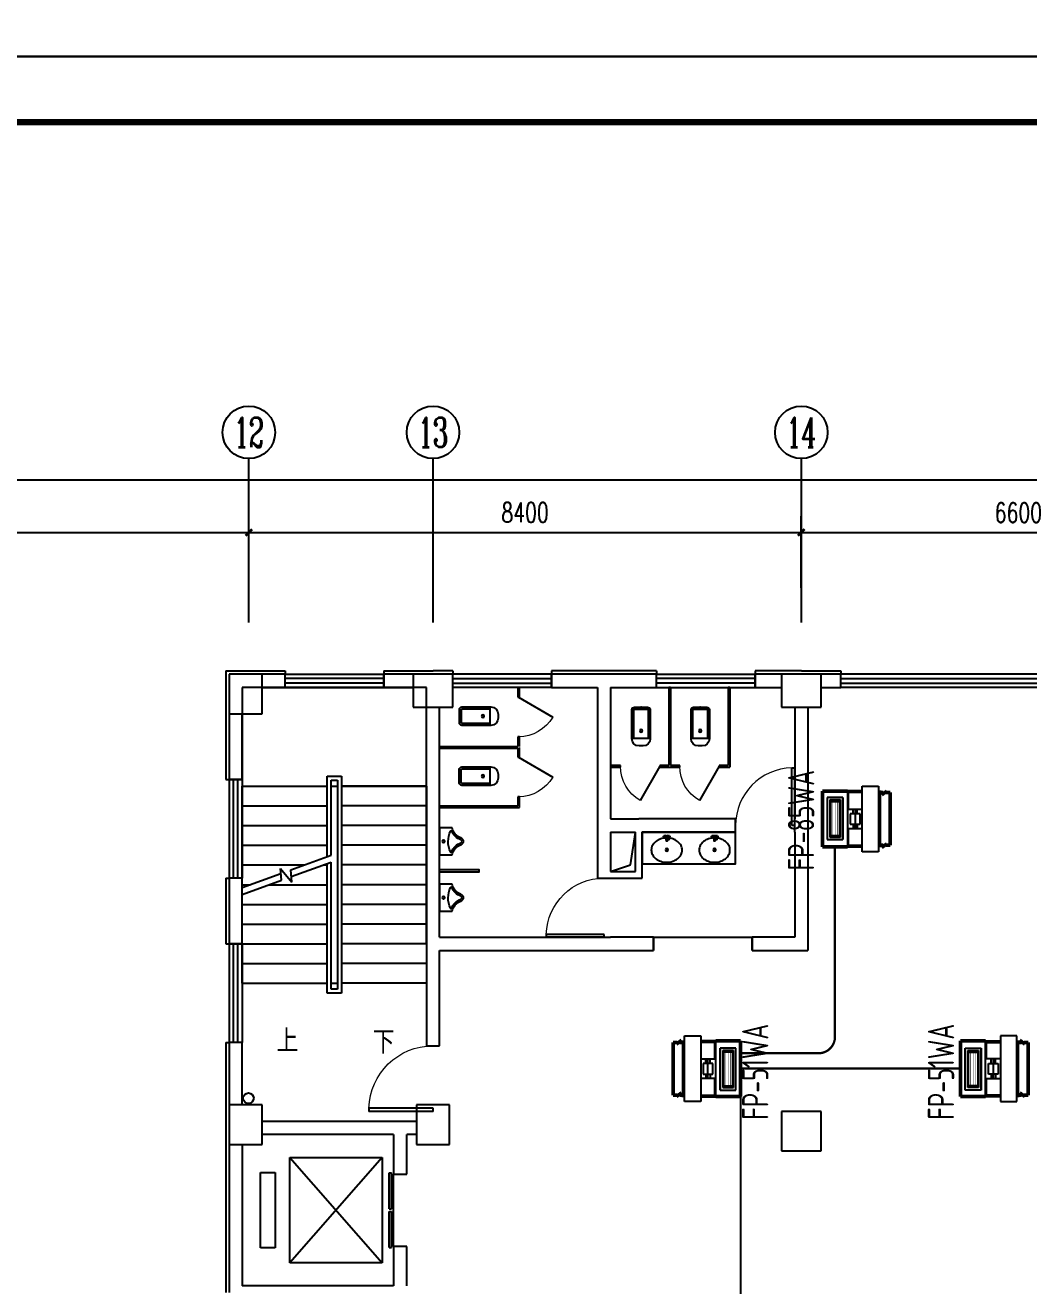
# Model space of a CAD drawing. Extents: x 2166032 to 5302137, y 581493 to 2416206.
# Drawn here: x 2384816 to 2400074, y 1193024 to 1212195 of the extents above; entities that cross this region are included whole.
import ezdxf
from ezdxf.enums import TextEntityAlignment as Align

# ---------------------------------------------------------------- set-up
doc = ezdxf.new("R2010")
doc.units = 0
doc.header["$LTSCALE"] = 1000
doc.header["$MEASUREMENT"] = 0
doc.linetypes.add('DASH', pattern=[0.35, 0.25, -0.1])
for name, color, linetype in [('ACS_FFG_FK', 7, 'Continuous'), ('AXIS', 3, 'Continuous'), ('AXIS_TEXT', 7, 'Continuous'), ('COLUMN', 2, 'Continuous'), ('DIM_SYMB', 3, 'Continuous'), ('LATRINE', 8, 'Continuous'), ('LVTRY', 8, 'Continuous'), ('PUB_TEXT', 7, 'Continuous'), ('PUB_TITLE', 137, 'Continuous'), ('STAIR', 8, 'Continuous'), ('SURFACE', 8, 'Continuous'), ('WALL', 8, 'Continuous'), ('WINDOW', 8, 'Continuous'), ('WIRE-照明', 1, 'Continuous'), ('屋面', 151, 'Continuous'), ('道路', 2, 'Continuous')]:
    doc.layers.add(name, color=color, linetype=linetype)
doc.layers.add('ACS_KT_SB', color=130, linetype='Continuous', lineweight=13)
doc.layers.add('ACS_SFG_F2', color=6, linetype='Continuous', lineweight=50)
doc.styles.add('_TCH_AXIS', font='complex_.ttf')
doc.styles.add('_TCH_DIM', font='tssdeng.shx', dxfattribs={"bigfont": 'tssdchn.shx'})
doc.styles.add('COMPLEX', font='complex_.ttf')
doc.styles.add('DIM_FONT', font='simplex_.ttf', dxfattribs={"width": 0.7})
doc.styles.add('TSSD_Dimension', font='Tssdeng.shx', dxfattribs={"width": 0.7, "bigfont": 'tssdchn.shx'})
doc.dimstyles.new('DIMN', dxfattribs={"dimtxt": 300, "dimasz": 100, "dimexe": 250, "dimexo": 300, "dimgap": 150, "dimtad": 1, "dimdec": 0, "dimzin": 0, "dimdsep": 46, "dimtxsty": 'DIM_FONT', "dimblk": 'ARCHTICK', "dimcen": 0.09, "dimclrt": 7, "dimazin": 2, "dimtfac": 1, "dimtdec": 0, "dimtix": 1, "dimtmove": 2, "dimatfit": 3, "dimldrblk": 'ARCHTICK', "dimfxl": 1, "dimtolj": 1, "dimtzin": 0, "dimarcsym": 0})

# ---------------------------------------------------------------- blocks, each defined once
blk = doc.blocks.new('_LV8')
for p, q in [((-205, 0), (205, 0)), ((-205, -191), (-205, 0)), ((205, 0), (205, -191))]:
    blk.add_line(p, q)
blk.add_circle((0, -60), 20)
for centre, radius, start, end in [((-243, -391), 203, 19.2639, 79.2894), ((-152, -175), 10, 114.1084, 248.1394), ((5, -526), 395, 66.6675, 114.1084), ((-243, -401), 233, 19.2639, 68.1394), ((243, -401), 233, 110.4941, 160.7361), ((243, -391), 203, 100.7106, 160.7361), ((158, -173), 10, 290.4941, 66.6675), ((0, -306), 54, 199.2639, 269.7777), ((0, -316), 24, 199.2639, 269.4998), ((0, -306), 54, 270.2223, 340.7361), ((0, -316), 24, 270.5002, 340.7361)]:
    blk.add_arc(centre, radius, start, end)
blk = doc.blocks.new('H-DTDFFS-20')
for p, q in [((-0.5, 0.5), (0.5, 0.5)), ((-0.5, -0.5), (-0.5, 0.5)), ((0.5, 0.5), (-0.5, 0.5)), ((-0.44, -0.34), (-0.44, 0.34)), ((-0.44, 0.34), (0.44, 0.34)), ((-0.4, 0.3), (0.4, 0.3)), ((-0.4, -0.3), (-0.4, 0.3)), ((0.4, 0.3), (0.4, -0.3)), ((0.44, 0.34), (0.44, -0.34)), ((0.5, 0.5), (0.5, -0.5)), ((0.5, -0.5), (-0.5, -0.5)), ((0.44, -0.34), (-0.44, -0.34)), ((0.4, -0.3), (-0.4, -0.3))]:
    blk.add_line(p, q)
at = {"const_width": 0.01}
for points in [[(-0.4, 0.162), (0.4, 0.162)], [(-0.4, 0), (0.4, 0)], [(-0.4, -0.162), (0.4, -0.162)]]:
    blk.add_lwpolyline(points, dxfattribs=at)
blk = doc.blocks.new('_ArchTick')
at = {"color": 0, "linetype": 'ByBlock', "const_width": 0.4}
blk.add_lwpolyline([(-0.5, -0.5), (0.5, 0.5)], dxfattribs=at)
blk = doc.blocks.new('*D2423')
at = {"layer": 'AXIS', "color": 0, "lineweight": -2}
for p, q in [((2379816, 1203638), (2379816, 1204730)), ((2388216, 1203638), (2388216, 1204730)), ((2379816, 1204480), (2388216, 1204480))]:
    blk.add_line(p, q, dxfattribs=at)
at = {"layer": 'Defpoints', "color": 0}
for p in [(2388216, 1204480), (2379816, 1203338), (2388216, 1203338)]:
    blk.add_point(p, dxfattribs=at)
at = {"layer": 'AXIS', "color": 0, "lineweight": -2, "xscale": 100, "yscale": 100, "zscale": 100, "rotation": 180}
blk.add_blockref('_ArchTick', (2379816, 1204480), dxfattribs=at)
at = {"layer": 'AXIS', "color": 0, "lineweight": -2, "xscale": 100, "yscale": 100, "zscale": 100}
blk.add_blockref('_ArchTick', (2388216, 1204480), dxfattribs=at)
at = {"layer": 'AXIS', "color": 7, "insert": (2384016, 1204785), "char_height": 300, "attachment_point": 5, "style": 'DIM_FONT'}
blk.add_mtext('\\A1;8400', dxfattribs=at)
blk = doc.blocks.new('*D2424')
at = {"layer": 'AXIS', "color": 0, "lineweight": -2}
for p, q in [((2388216, 1203638), (2388216, 1204730)), ((2396616, 1203638), (2396616, 1204730)), ((2388216, 1204480), (2396616, 1204480))]:
    blk.add_line(p, q, dxfattribs=at)
at = {"layer": 'Defpoints', "color": 0}
for p in [(2396616, 1204480), (2388216, 1203338), (2396616, 1203338)]:
    blk.add_point(p, dxfattribs=at)
at = {"layer": 'AXIS', "color": 0, "lineweight": -2, "xscale": 100, "yscale": 100, "zscale": 100, "rotation": 180}
blk.add_blockref('_ArchTick', (2388216, 1204480), dxfattribs=at)
at = {"layer": 'AXIS', "color": 0, "lineweight": -2, "xscale": 100, "yscale": 100, "zscale": 100}
blk.add_blockref('_ArchTick', (2396616, 1204480), dxfattribs=at)
at = {"layer": 'AXIS', "color": 7, "insert": (2392416, 1204785), "char_height": 300, "attachment_point": 5, "style": 'DIM_FONT'}
blk.add_mtext('\\A1;8400', dxfattribs=at)
blk = doc.blocks.new('*D2425')
at = {"layer": 'AXIS', "color": 0, "lineweight": -2}
for p, q in [((2396616, 1203638), (2396616, 1204730)), ((2403216, 1203638), (2403216, 1204730)), ((2396616, 1204480), (2403216, 1204480))]:
    blk.add_line(p, q, dxfattribs=at)
at = {"layer": 'Defpoints', "color": 0}
for p in [(2403216, 1204480), (2396616, 1203338), (2403216, 1203338)]:
    blk.add_point(p, dxfattribs=at)
at = {"layer": 'AXIS', "color": 0, "lineweight": -2, "xscale": 100, "yscale": 100, "zscale": 100, "rotation": 180}
blk.add_blockref('_ArchTick', (2396616, 1204480), dxfattribs=at)
at = {"layer": 'AXIS', "color": 0, "lineweight": -2, "xscale": 100, "yscale": 100, "zscale": 100}
blk.add_blockref('_ArchTick', (2403216, 1204480), dxfattribs=at)
at = {"layer": 'AXIS', "color": 7, "insert": (2399916, 1204781), "char_height": 300, "attachment_point": 5, "style": 'DIM_FONT'}
blk.add_mtext('\\A1;6600', dxfattribs=at)
blk = doc.blocks.new('*D2427')
at = {"layer": 'AXIS', "color": 0, "lineweight": -2}
for p, q in [((2328016, 1203938), (2328016, 1205530)), ((2405646, 1203938), (2405646, 1205530)), ((2328016, 1205280), (2405646, 1205280))]:
    blk.add_line(p, q, dxfattribs=at)
at = {"layer": 'Defpoints', "color": 0}
for p in [(2405646, 1205280), (2328016, 1203638), (2405646, 1203638)]:
    blk.add_point(p, dxfattribs=at)
at = {"layer": 'AXIS', "color": 0, "lineweight": -2, "xscale": 100, "yscale": 100, "zscale": 100, "rotation": 180}
blk.add_blockref('_ArchTick', (2328016, 1205280), dxfattribs=at)
at = {"layer": 'AXIS', "color": 0, "lineweight": -2, "xscale": 100, "yscale": 100, "zscale": 100}
blk.add_blockref('_ArchTick', (2405646, 1205280), dxfattribs=at)
at = {"layer": 'AXIS', "color": 7, "insert": (2366831, 1205581), "char_height": 300, "attachment_point": 5, "style": 'DIM_FONT'}
blk.add_mtext('\\A1;77630', dxfattribs=at)
blk = doc.blocks.new('$TCHSYS$WIN2D')
for p, q in [((-0.5, 0.5), (0.5, 0.5)), ((-0.5, 0.5), (-0.5, -0.5)), ((0.5, 0.5), (0.5, -0.5)), ((0.5, 0.1667), (-0.5, 0.1667)), ((0.5, -0.1667), (-0.5, -0.1667)), ((-0.5, -0.5), (0.5, -0.5))]:
    blk.add_line(p, q)
blk = doc.blocks.new('$TCHSYS$DOOR2D')
for p, q in [((0.45, 0.975), (0.5, 0.975)), ((0.45, 0), (0.45, 0.975)), ((0.5, 0), (0.5, 0.975)), ((0.5, 0), (0.45, 0))]:
    blk.add_line(p, q)
at = {"lineweight": 13}
blk.add_arc((0.475, 0), 0.975, 91.4693, 180, dxfattribs=at)
blk = doc.blocks.new('$lvtry$00000200')
for p, q in [((-140, -40, 0), (-140, -480, 0)), ((-110, -40, 0), (-110, -470, 0)), ((100, 0, 0), (-100, 0, 0)), ((100, -30, 0), (-100, -30, 0)), ((110, -470, 0), (110, -40, 0)), ((140, -480, 0), (140, -40, 0)), ((140, -470, 0), (-140, -470, 0)), ((-30, -590, 0), (30, -590, 0))]:
    blk.add_line(p, q)
blk.add_circle((0, -359, 0), 20)
for centre, radius, start, end in [((-100, -40, 0), 40, 90, 180), ((-100, -40, 0), 10, 90, 180), ((100, -40, 0), 40, 0, 90), ((100, -40, 0), 10, 0, 90), ((-30, -480, 0), 110, 180, 270), ((30, -480, 0), 110, 270, 0)]:
    blk.add_arc(centre, radius, start, end)
blk.add_point((0, 0))
blk = doc.blocks.new('$TCHSYS$APDOOR2D')
blk.add_line((0.5, 0), (0, 0.866))
at = {"lineweight": 13}
blk.add_arc((0.5, 0), 1, 120, 180, dxfattribs=at)
blk = doc.blocks.new('$lvtry$00000194')
for p, q in [((-17, -27, 0), (-17, -17, 0)), ((17, -27, 0), (17, -17, 0))]:
    blk.add_line(p, q)
at = {"elevation": 0}
blk.add_lwpolyline([(14, -39, -0.067374), (92, -53, -0.088152), (166, -93, -0.105269), (218, -155, -0.121685), (235, -224, -0.121685), (218, -292, -0.105269), (166, -355, -0.088152), (92, -394, -0.078966), (0, -409, -0.078966), (-92, -394, -0.088152), (-166, -355, -0.105269), (-218, -292, -0.121685), (-235, -224, -0.121685), (-218, -155, -0.105269), (-166, -93, -0.088152), (-92, -53, -0.059935), (-23, -40, -0.059935)], format="xyb", dxfattribs=at)
for centre, radius in [((0, -27, 0), 16.7), ((0, -221, 0), 20), ((0, -221, 0), 15)]:
    blk.add_circle(centre, radius)
for centre, radius, start, end in [((-40, -17, 0), 10.1, 106.6096, 258.1648), ((-64, 250, 0), 259, 274.7069, 282.3732), ((-75, -197, 0), 173, 71.36, 79.1873), ((-29, -63, 0), 6.77, 155.344, 308.3224), ((-171, 35, 0), 166, 324.8411, 338.1337), ((-171, 35, 0), 170, 324.8411, 331.3523), ((-29, -63, 0), 3.37, 155.344, 308.3224), ((100, -178, 0), 170, 132.3141, 138.8253), ((100, -178, 0), 166, 125.5327, 138.8253), ((-12, -42, 0), 10.6, 201.8924, 261.774), ((0, -17, 0), 16.7, 0, 180), ((-381, -99, 0), 372, 2.3982, 6.7627), ((0, -80, 0), 9.9, 201.7837, 338.2163), ((64, 250, 0), 259, 257.6268, 265.2931), ((381, -99, 0), 372, 170.1008, 177.6018), ((75, -197, 0), 173, 100.8127, 110.4191), ((40, -17, 0), 10.1, 281.8352, 73.3904)]:
    blk.add_arc(centre, radius, start, end)
blk.add_point((0, -17, 0))
blk = doc.blocks.new('$TCHSYS$LDOR22D')
for p, q in [((-0.517, 0.833), (-0.017, 0.833)), ((-0.517, 0.833), (-0.517, 0.667)), ((-0.017, 0.833), (-0.017, 0.667)), ((0.017, 0.833), (0.017, 0.667)), ((0.017, 0.833), (0.517, 0.833)), ((0.517, 0.833), (0.517, 0.667)), ((-0.517, 0.667), (-0.017, 0.667)), ((0.017, 0.667), (0.517, 0.667)), ((-0.5, 0.5), (0.5, 0.5))]:
    blk.add_line(p, q)
blk = doc.blocks.new('$DorLib2D$00000001')
for p, q in [((0.45, 0.975), (0.5, 0.975)), ((0.45, 0), (0.45, 0.975)), ((0.5, 0), (0.5, 0.975)), ((0.5, 0), (0.45, 0))]:
    blk.add_line(p, q)
at = {"lineweight": 13}
blk.add_arc((0.475, 0), 0.975, 91.4693, 180, dxfattribs=at)
blk = doc.blocks.new('_AXISO')
blk.add_circle((0, 0), 0.5)
at = {"layer": 'AXIS_TEXT', "style": 'COMPLEX', "width": 1.171875}
blk.add_attdef('A', text='', height=0.56, dxfattribs=at).set_placement((-0.25, -0.28), (0.25, -0.28), align=Align.FIT)

msp = doc.modelspace()

# ---------------------------------------------------------------- linework, layer by layer
at = {"color": 0}
for p, q in [((2397316.7, 1200548.5), (2397316.7, 1199698.5)), ((2397541.7, 1200548.5), (2397316.7, 1200548.5)), ((2397329.2, 1200523.5), (2397329.2, 1200273.5)), ((2397541.7, 1200523.5), (2397329.2, 1200523.5)), ((2397541.7, 1199623.5), (2397541.7, 1200623.5)), ((2397541.7, 1200623.5), (2397791.7, 1200623.5)), ((2397791.7, 1200623.5), (2397791.7, 1199623.5)), ((2397791.7, 1200523.5), (2397816.7, 1200523.5)), ((2397816.7, 1200553.5), (2397816.7, 1199693.5)), ((2397329.2, 1200273.5), (2397541.7, 1200273.5)), ((2397510.5, 1200203.5), (2397360.5, 1200203.5)), ((2397360.5, 1200203.5), (2397360.5, 1200043.5)), ((2397404.2, 1200203.5), (2397404.2, 1200273.5)), ((2397435.5, 1200273.5), (2397435.5, 1199973.5)), ((2397466.7, 1200203.5), (2397466.7, 1200273.5)), ((2397510.5, 1200043.5), (2397510.5, 1200203.5)), ((2397329.2, 1199973.5), (2397329.2, 1199723.5)), ((2397541.7, 1199973.5), (2397329.2, 1199973.5)), ((2397360.5, 1200043.5), (2397510.5, 1200043.5)), ((2397404.2, 1200043.5), (2397404.2, 1199973.5)), ((2397466.7, 1200043.5), (2397466.7, 1199973.5)), ((2397316.7, 1199698.5), (2397541.7, 1199698.5)), ((2397329.2, 1199723.5), (2397541.7, 1199723.5)), ((2397791.7, 1199623.5), (2397541.7, 1199623.5)), ((2397791.7, 1199723.5), (2397816.7, 1199723.5)), ((2394815.4, 1195893.7), (2394815.4, 1196753.7)), ((2394840.4, 1196723.7), (2394815.4, 1196723.7)), ((2394840.4, 1195823.7), (2394840.4, 1196823.7)), ((2394840.4, 1196823.7), (2395090.4, 1196823.7)), ((2395090.4, 1196823.7), (2395090.4, 1195823.7)), ((2395315.4, 1196748.7), (2395090.4, 1196748.7)), ((2395302.9, 1196723.7), (2395090.4, 1196723.7)), ((2395302.9, 1196473.7), (2395302.9, 1196723.7)), ((2395315.4, 1195898.7), (2395315.4, 1196748.7)), ((2399416.8, 1195898.7), (2399416.8, 1196748.7)), ((2399416.8, 1196748.7), (2399641.8, 1196748.7)), ((2399429.3, 1196473.7), (2399429.3, 1196723.7)), ((2399429.3, 1196723.7), (2399641.8, 1196723.7)), ((2399641.8, 1196823.7), (2399641.8, 1195823.7)), ((2399891.8, 1196823.7), (2399641.8, 1196823.7)), ((2399891.8, 1195823.7), (2399891.8, 1196823.7)), ((2399891.8, 1196723.7), (2399916.8, 1196723.7)), ((2399916.8, 1195893.7), (2399916.8, 1196753.7)), ((2395090.4, 1196473.7), (2395302.9, 1196473.7)), ((2395165.4, 1196403.7), (2395165.4, 1196473.7)), ((2395196.7, 1196173.7), (2395196.7, 1196473.7)), ((2395227.9, 1196403.7), (2395227.9, 1196473.7)), ((2399641.8, 1196473.7), (2399429.3, 1196473.7)), ((2399504.3, 1196403.7), (2399504.3, 1196473.7)), ((2399535.6, 1196173.7), (2399535.6, 1196473.7)), ((2399566.8, 1196403.7), (2399566.8, 1196473.7)), ((2395271.7, 1196403.7), (2395121.7, 1196403.7)), ((2395121.7, 1196403.7), (2395121.7, 1196243.7)), ((2395271.7, 1196243.7), (2395271.7, 1196403.7)), ((2399460.6, 1196403.7), (2399610.6, 1196403.7)), ((2399460.6, 1196243.7), (2399460.6, 1196403.7)), ((2399610.6, 1196403.7), (2399610.6, 1196243.7)), ((2395302.9, 1196173.7), (2395090.4, 1196173.7)), ((2395121.7, 1196243.7), (2395271.7, 1196243.7)), ((2395165.4, 1196243.7), (2395165.4, 1196173.7)), ((2395227.9, 1196243.7), (2395227.9, 1196173.7)), ((2395302.9, 1195923.7), (2395302.9, 1196173.7)), ((2399429.3, 1195923.7), (2399429.3, 1196173.7)), ((2399429.3, 1196173.7), (2399641.8, 1196173.7)), ((2399610.6, 1196243.7), (2399460.6, 1196243.7)), ((2399504.3, 1196243.7), (2399504.3, 1196173.7)), ((2399566.8, 1196243.7), (2399566.8, 1196173.7)), ((2394840.4, 1195923.7), (2394815.4, 1195923.7)), ((2395090.4, 1195923.7), (2395302.9, 1195923.7)), ((2395090.4, 1195898.7), (2395315.4, 1195898.7)), ((2399641.8, 1195898.7), (2399416.8, 1195898.7)), ((2399641.8, 1195923.7), (2399429.3, 1195923.7)), ((2399891.8, 1195923.7), (2399916.8, 1195923.7)), ((2395090.4, 1195823.7), (2394840.4, 1195823.7)), ((2399641.8, 1195823.7), (2399891.8, 1195823.7))]:
    msp.add_line(p, q, dxfattribs=at)
msp.add_circle((2604640.5, 1020101.3), 438608.5)
at = {"layer": 'ACS_SFG_F2'}
for p, q in [((2396938.4, 1200546.1), (2397316.7, 1200546.1)), ((2396938.4, 1200546.1), (2396938.4, 1199701)), ((2397816.7, 1200523.5), (2397862.6, 1200523.5)), ((2397837.9, 1200489), (2397915.1, 1200546.9)), ((2397862.6, 1200523.5), (2397837.9, 1200489)), ((2397915.1, 1200546.9), (2397904.5, 1200524.1)), ((2397904.5, 1200524.1), (2397966.7, 1200523.5)), ((2397966.7, 1200523.5), (2397966.7, 1199723.5)), ((2397837.9, 1199689), (2397915.1, 1199746.9)), ((2397915.1, 1199746.9), (2397904.5, 1199724.1)), ((2396938.4, 1199701), (2397316.7, 1199701)), ((2397816.7, 1199723.5), (2397862.6, 1199723.5)), ((2397862.6, 1199723.5), (2397837.9, 1199689)), ((2397904.5, 1199724.1), (2397966.7, 1199723.5)), ((2394727.6, 1196723.1), (2394665.4, 1196723.7)), ((2394665.4, 1196723.7), (2394665.4, 1195923.7)), ((2394794.2, 1196758.2), (2394717.1, 1196700.3)), ((2394717.1, 1196700.3), (2394727.6, 1196723.1)), ((2394769.6, 1196723.7), (2394794.2, 1196758.2)), ((2394815.4, 1196723.7), (2394769.6, 1196723.7)), ((2395693.8, 1196748.7), (2395315.4, 1196748.7)), ((2395693.8, 1195903.5), (2395693.7, 1196748.7)), ((2399038.5, 1195903.5), (2399038.5, 1196748.7)), ((2399038.5, 1196748.7), (2399416.8, 1196748.7)), ((2399916.8, 1196723.7), (2399962.7, 1196723.7)), ((2399962.7, 1196723.7), (2399938, 1196758.2)), ((2399938, 1196758.2), (2400015.2, 1196700.3)), ((2400004.7, 1196723.1), (2400066.8, 1196723.7)), ((2400015.2, 1196700.3), (2400004.7, 1196723.1)), ((2400066.8, 1196723.7), (2400066.8, 1195923.7)), ((2394727.6, 1195923.1), (2394665.4, 1195923.7)), ((2394794.2, 1195958.2), (2394717.1, 1195900.3)), ((2394717.1, 1195900.3), (2394727.6, 1195923.1)), ((2394769.6, 1195923.7), (2394794.2, 1195958.2)), ((2394815.4, 1195923.7), (2394769.6, 1195923.7)), ((2395693.8, 1195903.5), (2395315.4, 1195903.5)), ((2399038.5, 1195903.5), (2399416.8, 1195903.5)), ((2399916.8, 1195923.7), (2399962.7, 1195923.7)), ((2399962.7, 1195923.7), (2399938, 1195958.2)), ((2399938, 1195958.2), (2400015.2, 1195900.3)), ((2400004.7, 1195923.1), (2400066.8, 1195923.7)), ((2400015.2, 1195900.3), (2400004.7, 1195923.1))]:
    msp.add_line(p, q, dxfattribs=at)
at = {"layer": 'AXIS'}
for p, q in [((2388216.5, 1203109.5), (2388216.5, 1205603)), ((2391016.5, 1203109.5), (2391016.5, 1205603)), ((2396616.5, 1203109.5), (2396616.5, 1205603))]:
    msp.add_line(p, q, dxfattribs=at)
at = {"layer": 'COLUMN'}
for p, q in [((2388416.5, 1202323.2), (2387916.5, 1202323.2)), ((2387916.5, 1202323.2), (2387916.5, 1201723.2)), ((2388416.5, 1201723.2), (2388416.5, 1202323.2)), ((2391316.1, 1202323.2), (2390716.5, 1202323.2)), ((2390716.5, 1202323.2), (2390716.5, 1201823.2)), ((2391316.1, 1201823.2), (2391316.1, 1202323.2)), ((2396916.5, 1202323.2), (2396316.9, 1202323.2)), ((2396316.9, 1202323.2), (2396316.9, 1201823.2)), ((2396916.5, 1201823.2), (2396916.5, 1202323.2)), ((2387916.5, 1201723.2), (2388416.5, 1201723.2)), ((2390716.5, 1201823.2), (2391316.1, 1201823.2)), ((2396316.9, 1201823.2), (2396916.5, 1201823.2)), ((2388416.5, 1195773.5), (2387916.5, 1195773.5)), ((2387916.5, 1195773.5), (2387916.5, 1195173.5)), ((2388416.5, 1195173.5), (2388416.5, 1195773.5)), ((2391266.5, 1195773.5), (2390766.5, 1195773.5)), ((2390766.5, 1195773.5), (2390766.5, 1195173.5)), ((2391266.5, 1195173.5), (2391266.5, 1195773.5)), ((2396916.5, 1195673.5), (2396316.5, 1195673.5)), ((2396316.5, 1195673.5), (2396316.5, 1195073.5)), ((2396916.5, 1195073.5), (2396916.5, 1195673.5)), ((2387916.5, 1195173.5), (2388416.5, 1195173.5)), ((2390766.5, 1195173.5), (2391266.5, 1195173.5)), ((2396316.5, 1195073.5), (2396916.5, 1195073.5))]:
    msp.add_line(p, q, dxfattribs=at)
at = {"layer": 'DIM_SYMB'}
for points in [[(2390241.5, 1197005.6, 0, 0, 0), (2390241.5, 1201355.6, 0, 0, 0), (2388791.5, 1201355.6, 0, 0, 0), (2388791.5, 1199255.6, 80, 0, 0), (2388791.5, 1198955.6, 0, 0, 0)], [(2388791.5, 1197025.5, 0, 0, 0), (2388791.5, 1198239.6, 80, 0, 0), (2388791.5, 1198539.6, 0, 0, 0)]]:
    msp.add_lwpolyline(points, format="xyseb", dxfattribs=at)
at = {"layer": 'LATRINE'}
for p, q in [((2392304.5, 1202123.5), (2392304.5, 1201973.5)), ((2392329.5, 1202123.5), (2392304.5, 1202123.5)), ((2392329.5, 1201973.5), (2392329.5, 1202123.5)), ((2394604, 1202123.5), (2394604, 1200936)), ((2394629, 1202123.5), (2394604, 1202123.5)), ((2394629, 1202123.5), (2394629, 1200936)), ((2395504, 1202123.5), (2395504, 1200936)), ((2395529, 1202123.5), (2395504, 1202123.5)), ((2395529, 1202123.5), (2395529, 1200911)), ((2392304.5, 1201973.5), (2392329.5, 1201973.5)), ((2392329.5, 1201373.5), (2392304.5, 1201373.5)), ((2392304.5, 1201373.5), (2392304.5, 1201223.5)), ((2392329.5, 1201223.5), (2392329.5, 1201373.5)), ((2391116.5, 1201223.5), (2392304.5, 1201223.5)), ((2391116.5, 1201223.5), (2391116.5, 1201198.5)), ((2391116.5, 1201198.5), (2392304, 1201198.5)), ((2392304, 1201198.5), (2392304, 1201061)), ((2392329, 1201061), (2392329, 1201211)), ((2392304, 1201061), (2392329, 1201061)), ((2393866.5, 1200936), (2393716.5, 1200936)), ((2393716.5, 1200936), (2393716.5, 1200911)), ((2393716.5, 1200911), (2393866.5, 1200911)), ((2393866.5, 1200911), (2393866.5, 1200936)), ((2394604, 1200936), (2394466.5, 1200936)), ((2394466.5, 1200936), (2394466.5, 1200911)), ((2394466.5, 1200911), (2394616.5, 1200911)), ((2394616.5, 1200911), (2394766.5, 1200911)), ((2394766.5, 1200936), (2394629, 1200936)), ((2394766.5, 1200911), (2394766.5, 1200936)), ((2395504, 1200936), (2395366.5, 1200936)), ((2395366.5, 1200936), (2395366.5, 1200911)), ((2395366.5, 1200911), (2395529, 1200911)), ((2391116.5, 1200323.5), (2392304, 1200323.5)), ((2391116.5, 1200323.5), (2391116.5, 1200298.5)), ((2392329, 1200461), (2392304, 1200461)), ((2392304, 1200461), (2392304, 1200323.5)), ((2392329, 1200298.5), (2392329, 1200461)), ((2391116.5, 1200298.5), (2392329, 1200298.5))]:
    msp.add_line(p, q, dxfattribs=at)
at = {"layer": 'LVTRY'}
msp.add_lwpolyline([(2395616.5, 1199923.5), (2394194.8, 1199923.5), (2394194.8, 1199438.6), (2395616.5, 1199438.6)], close=True, dxfattribs=at)
at = {"layer": 'LVTRY', "linetype": 'Continuous'}
msp.add_lwpolyline([(2391116.5, 1199320.6), (2391716.5, 1199320.6), (2391716.5, 1199350.6), (2391116.5, 1199350.6)], dxfattribs=at)
at = {"layer": 'PUB_TITLE'}
for points in [[(2314031.7, 1211719.6), (2419131.7, 1211719.6), (2419131.7, 1271119.6), (2314031.7, 1271119.6)], [(2314031.7, 1152319.6), (2419131.7, 1152319.6), (2419131.7, 1211719.6), (2314031.7, 1211719.6)]]:
    msp.add_lwpolyline(points, close=True, dxfattribs=at)
at = {"layer": 'PUB_TITLE', "const_width": 100}
msp.add_lwpolyline([(2316531.7, 1153319.6), (2418131.7, 1153319.6), (2418131.7, 1210719.6), (2316531.7, 1210719.6)], close=True, dxfattribs=at)
at = {"layer": 'STAIR'}
for p, q in [((2390916.5, 1202123.5), (2388116.5, 1202123.5)), ((2388116.5, 1202123.5), (2388116.5, 1200623.5)), ((2390916.5, 1200623.5), (2390916.5, 1202123.5)), ((2389406.5, 1199552.7), (2389406.5, 1200773.5)), ((2389406.5, 1200773.5), (2389626.5, 1200773.5)), ((2389466.5, 1199574.7), (2389466.5, 1200713.5)), ((2389466.5, 1200713.5), (2389566.5, 1200713.5)), ((2389566.5, 1200713.5), (2389566.5, 1197533.5)), ((2389626.5, 1200773.5), (2389626.5, 1197473.5)), ((2388116.5, 1199078.9), (2388116.5, 1200623.5)), ((2388116.5, 1200623.5), (2389406.5, 1200623.5)), ((2388116.5, 1200623.5), (2389406.5, 1200623.5)), ((2389466.5, 1199574.7), (2389466.5, 1200623.5)), ((2389466.5, 1200623.5), (2389566.5, 1200623.5)), ((2389566.5, 1200623.5), (2389566.5, 1197623.5)), ((2390916.5, 1200623.5), (2389626.5, 1200623.5)), ((2389626.5, 1200623.5), (2390916.5, 1200623.5)), ((2390916.5, 1200623.5), (2390916.5, 1197623.5)), ((2388116.5, 1200323.5), (2389406.5, 1200323.5)), ((2390916.5, 1200323.5), (2389626.5, 1200323.5)), ((2388116.5, 1200023.5), (2389406.5, 1200023.5)), ((2390916.5, 1200023.5), (2389626.5, 1200023.5)), ((2388116.5, 1199723.5), (2389406.5, 1199723.5)), ((2388852.4, 1199349.2), (2389466.5, 1199574.7)), ((2390916.5, 1199723.5), (2389626.5, 1199723.5)), ((2388116.5, 1199423.5), (2389054.8, 1199423.5)), ((2388711.8, 1199191), (2388695.7, 1199368.7)), ((2388695.7, 1199368.7), (2388869.2, 1199163.2)), ((2388869.2, 1199163.2), (2388852.4, 1199349.2)), ((2388861.7, 1199246.1), (2389466.5, 1199468.2)), ((2389344.9, 1199423.5), (2389406.5, 1199423.5)), ((2389406.5, 1197473.5), (2389406.5, 1199446.2)), ((2389466.5, 1197623.5), (2389466.5, 1199468.2)), ((2389466.5, 1197533.5), (2389466.5, 1199468.2)), ((2390916.5, 1199423.5), (2389626.5, 1199423.5)), ((2388116.5, 1199078.9), (2388702.5, 1199294.1)), ((2388116.5, 1198972.3), (2388711.8, 1199191)), ((2388116.5, 1199123.5), (2388238.1, 1199123.5)), ((2388116.5, 1197623.5), (2388116.5, 1198972.3)), ((2388528.1, 1199123.5), (2389406.5, 1199123.5)), ((2390916.5, 1199123.5), (2389626.5, 1199123.5)), ((2388116.5, 1198823.5), (2389406.5, 1198823.5)), ((2390916.5, 1198823.5), (2389626.5, 1198823.5)), ((2388116.5, 1198523.5), (2389406.5, 1198523.5)), ((2390916.5, 1198523.5), (2389626.5, 1198523.5)), ((2388116.5, 1198223.5), (2389406.5, 1198223.5)), ((2390916.5, 1198223.5), (2389626.5, 1198223.5)), ((2388116.5, 1197923.5), (2389406.5, 1197923.5)), ((2390916.5, 1197923.5), (2389626.5, 1197923.5)), ((2388116.5, 1197623.5), (2389406.5, 1197623.5)), ((2389466.5, 1197623.5), (2389566.5, 1197623.5)), ((2390916.5, 1197623.5), (2389626.5, 1197623.5)), ((2389626.5, 1197473.5), (2389406.5, 1197473.5)), ((2389566.5, 1197533.5), (2389466.5, 1197533.5)), ((2388841.5, 1194973.5), (2390241.5, 1194973.5)), ((2388841.5, 1193373.5), (2388841.5, 1194973.5)), ((2388841.5, 1194973.5), (2390241.5, 1193373.5)), ((2390241.5, 1194973.5), (2388841.5, 1193373.5)), ((2390241.5, 1194973.5), (2390241.5, 1193373.5)), ((2388391.5, 1194748.5), (2388616.5, 1194748.5)), ((2388391.5, 1193598.5), (2388391.5, 1194748.5)), ((2388616.5, 1194748.5), (2388616.5, 1193598.5)), ((2388616.5, 1193598.5), (2388391.5, 1193598.5)), ((2390241.5, 1193373.5), (2388841.5, 1193373.5))]:
    msp.add_line(p, q, dxfattribs=at)
at = {"layer": 'SURFACE'}
for p, q in [((2387866.5, 1202373.5), (2388766.5, 1202373.5)), ((2387866.5, 1202373.5), (2387866.5, 1200723.5)), ((2388766.5, 1202373.5), (2388766.5, 1202323.5)), ((2390266.5, 1202373.5), (2390266.5, 1202323.5)), ((2390266.5, 1202373.5), (2391016.5, 1202373.5)), ((2391316.1, 1202373.5), (2391016.5, 1202373.5)), ((2391316.1, 1202373.5), (2391316.1, 1202323.5)), ((2392816.1, 1202373.5), (2392816.1, 1202323.5)), ((2393616.5, 1202373.5), (2392816.1, 1202373.5)), ((2393616.5, 1202373.5), (2393566.5, 1202373.5)), ((2393566.5, 1202373.5), (2393566.5, 1202373.5)), ((2394416.1, 1202373.5), (2393616.5, 1202373.5)), ((2394416.1, 1202373.5), (2394416.1, 1202323.5)), ((2395916.1, 1202373.5), (2395916.1, 1202323.5)), ((2396616.5, 1202373.5), (2395916.1, 1202373.5)), ((2396616.5, 1202373.5), (2397216.3, 1202373.5)), ((2397216.3, 1202373.5), (2397216.3, 1202323.5)), ((2387866.5, 1200723.5), (2387916.5, 1200723.5)), ((2387866.5, 1199223.5), (2387916.5, 1199223.5)), ((2387866.5, 1199223.5), (2387866.5, 1198223.5)), ((2387866.5, 1198223.5), (2387916.5, 1198223.5)), ((2387866.5, 1196723.5), (2387916.5, 1196723.5)), ((2387866.5, 1196723.5), (2387866.5, 1195423.5)), ((2387866.5, 1195423.5), (2387866.5, 1195023.5)), ((2387866.5, 1195025.4), (2387866.5, 1192923.5))]:
    msp.add_line(p, q, dxfattribs=at)
at = {"layer": 'WALL'}
for p, q in [((2388766.5, 1202323.5), (2387916.5, 1202323.5)), ((2387916.5, 1202323.5), (2387916.5, 1202323.2)), ((2388766.5, 1202123.5), (2388766.5, 1202323.5)), ((2391016.5, 1202323.5), (2390266.5, 1202323.5)), ((2390266.5, 1202323.5), (2390266.5, 1202123.5)), ((2391316.1, 1202323.5), (2391016.5, 1202323.5)), ((2391316.1, 1202323.2), (2391316.1, 1202323.5)), ((2393616.5, 1202323.5), (2392816.1, 1202323.5)), ((2392816.1, 1202323.5), (2392816.1, 1202123.5)), ((2394416.1, 1202323.5), (2393616.5, 1202323.5)), ((2394416.1, 1202123.5), (2394416.1, 1202323.5)), ((2396616.5, 1202323.5), (2395916.1, 1202323.5)), ((2395916.1, 1202323.5), (2395916.1, 1202123.5)), ((2397216.3, 1202323.5), (2396616.5, 1202323.5)), ((2397216.3, 1202123.5), (2397216.3, 1202323.5)), ((2388416.5, 1202123.5), (2388766.5, 1202123.5)), ((2390266.5, 1202123.5), (2390716.5, 1202123.5)), ((2392816.1, 1202123.5), (2393516.5, 1202123.5)), ((2393516.5, 1202123.5), (2393516.5, 1200023.5)), ((2393716.5, 1202123.5), (2394416.1, 1202123.5)), ((2393716.5, 1202123.5), (2393716.5, 1200123.5)), ((2395916.1, 1202123.5), (2396316.9, 1202123.5)), ((2396916.5, 1202123.5), (2397216.3, 1202123.5)), ((2387916.5, 1201723.2), (2387916.5, 1200723.5)), ((2388116.5, 1200723.5), (2388116.5, 1201723.2)), ((2390916.5, 1198223.5), (2390916.5, 1201823.2)), ((2391116.5, 1198323.5), (2391116.5, 1201823.2)), ((2396516.5, 1201823.2), (2396516.5, 1200123.5)), ((2396716.5, 1201823.2), (2396716.5, 1200023.5)), ((2387916.5, 1200723.5), (2388116.5, 1200723.5)), ((2393716.5, 1200123.5), (2394144.8, 1200123.5)), ((2395616.5, 1200123.5), (2394144.8, 1200123.5)), ((2395616.5, 1199923.5), (2395616.5, 1200123.5)), ((2396516.5, 1199923.5), (2396516.5, 1200123.5)), ((2393516.5, 1200023.5), (2393516.5, 1199273.5)), ((2393716.5, 1199923.5), (2394094.8, 1199923.5)), ((2393716.5, 1199923.5), (2393716.5, 1199323.5)), ((2394094.8, 1199323.5), (2394094.8, 1199923.5)), ((2394194.8, 1199923.5), (2395616.5, 1199923.5)), ((2394194.8, 1199223.5), (2394194.8, 1199923.5)), ((2396516.5, 1199923.5), (2396516.5, 1198323.5)), ((2396716.5, 1200023.5), (2396716.5, 1198123.5)), ((2387916.5, 1199223.5), (2387916.5, 1198223.5)), ((2388116.5, 1199223.5), (2387916.5, 1199223.5)), ((2388116.5, 1198223.5), (2388116.5, 1199223.5)), ((2393516.5, 1199273.5), (2393516.5, 1199223.5)), ((2393516.5, 1199223.5), (2393716.5, 1199223.5)), ((2393716.5, 1199323.5), (2394094.8, 1199323.5)), ((2393716.5, 1199223.5), (2394194.8, 1199223.5)), ((2387916.5, 1198223.5), (2388116.5, 1198223.5)), ((2390916.5, 1198223.5), (2390916.5, 1196673.5)), ((2391116.5, 1198323.5), (2393516.5, 1198323.5)), ((2393516.5, 1198323.5), (2393716.5, 1198323.5)), ((2394366.5, 1198323.5), (2393716.5, 1198323.5)), ((2394366.5, 1198123.5), (2394366.5, 1198323.5)), ((2396516.5, 1198323.5), (2395866.5, 1198323.5)), ((2395866.5, 1198323.5), (2395866.5, 1198123.5)), ((2391116.5, 1198123.5), (2393616.5, 1198123.5)), ((2391116.5, 1196673.5), (2391116.5, 1198123.5)), ((2393616.5, 1198123.5), (2394366.5, 1198123.5)), ((2395866.5, 1198123.5), (2396716.5, 1198123.5)), ((2388116.5, 1196723.5), (2387916.5, 1196723.5)), ((2387916.5, 1196723.5), (2387916.5, 1195773.5)), ((2388116.5, 1195773.5), (2388116.5, 1196723.5)), ((2390916.5, 1196673.5), (2391116.5, 1196673.5)), ((2390516.5, 1195523.5), (2388416.5, 1195523.5)), ((2390766.5, 1195523.5), (2390516.5, 1195523.5)), ((2390416.5, 1195323.5), (2388416.5, 1195323.5)), ((2390416.5, 1195323.5), (2390416.5, 1194723.5)), ((2390616.5, 1194723.5), (2390616.5, 1195323.5)), ((2390766.5, 1195323.5), (2390616.5, 1195323.5)), ((2387916.5, 1195173.5), (2387916.5, 1195023.5)), ((2388116.5, 1195173.5), (2388116.5, 1195023.5)), ((2387916.5, 1195025.4), (2387916.5, 1192923.5)), ((2388116.5, 1195025.4), (2388116.5, 1193023.5)), ((2390416.5, 1194723.5), (2390616.5, 1194723.5)), ((2390616.5, 1193623.5), (2390416.5, 1193623.5)), ((2390416.5, 1193623.5), (2390416.5, 1193023.5)), ((2390616.5, 1193023.5), (2390616.5, 1193623.5)), ((2390416.5, 1193023.5), (2388116.5, 1193023.5))]:
    msp.add_line(p, q, dxfattribs=at)
at = {"layer": 'WINDOW', "linetype": 'DASH'}
for p, q in [((2394366.5, 1198323.5), (2394366.5, 1198123.5)), ((2395866.5, 1198123.5), (2395866.5, 1198323.5))]:
    msp.add_line(p, q, dxfattribs=at)
at = {"layer": 'WINDOW'}
msp.add_line((2394366.5, 1198323.5), (2395866.5, 1198323.5), dxfattribs=at)
at = {"layer": 'WIRE-照明', "linetype": 'Continuous', "const_width": 35}
msp.add_lwpolyline([(2397127.5, 1199701), (2397127.5, 1196809.9, -0.4142136), (2396877.5, 1196559.9), (2395693.7, 1196559.9)], format="xyb", dxfattribs=at)
for points in [[(2395693.8, 1196326.1), (2399038.5, 1196326)], [(2395693.8, 1195903.5), (2395693.8, 1192348.7)]]:
    msp.add_lwpolyline(points, dxfattribs=at)
at = {"layer": '屋面', "color": 6}
msp.add_circle((2388210.1, 1195876.7), 80, dxfattribs=at)
at = {"layer": '道路'}
for p, q in [((2394016.5, 1199424.4), (2394094.8, 1199918.1)), ((2393714.4, 1199323.5), (2394016.5, 1199424.4))]:
    msp.add_line(p, q, dxfattribs=at)

# ---------------------------------------------------------------- block references
at = {"layer": 'ACS_FFG_FK', "yscale": 240, "zscale": 0.7999999999999972}
for p, xscale, rotation in [((2397129.4, 1200130, -52), -640, 270), ((2395502.8, 1196319.6, -52), -640, 90), ((2399229.5, 1196319.6, -52), 640, 270)]:
    msp.add_blockref('H-DTDFFS-20', p, dxfattribs=dict(at, xscale=xscale, rotation=rotation))
at = {"layer": 'AXIS'}
ref = msp.add_blockref('_AXISO', (2388216.5, 1206003), dxfattribs=dict(at, xscale=800, yscale=800, zscale=800))
ref.add_attrib('A', '12', dxfattribs={"layer": 'AXIS_TEXT', "height": 452.55, "style": '_TCH_AXIS', "width": 0.597514}).set_placement((2387990.2, 1205776.7), (2388442.8, 1205776.7), align=Align.FIT)
ref = msp.add_blockref('_AXISO', (2391016.5, 1206003), dxfattribs=dict(at, xscale=800, yscale=800, zscale=800))
ref.add_attrib('A', '13', dxfattribs={"layer": 'AXIS_TEXT', "height": 452.55, "style": '_TCH_AXIS', "width": 0.597514}).set_placement((2390790.2, 1205776.7), (2391242.8, 1205776.7), align=Align.FIT)
ref = msp.add_blockref('_AXISO', (2396616.5, 1206003), dxfattribs=dict(at, xscale=800, yscale=800, zscale=800))
ref.add_attrib('A', '14', dxfattribs={"layer": 'AXIS_TEXT', "height": 452.55, "style": '_TCH_AXIS', "width": 0.581255}).set_placement((2396390.2, 1205776.7), (2396842.8, 1205776.7), align=Align.FIT)
at = {"layer": 'LATRINE', "xscale": -600, "yscale": 600, "zscale": 25}
for p, rotation in [((2392317, 1201673.5), 270), ((2392316.5, 1200761), 270), ((2394166.5, 1200923.5), 180), ((2395066.5, 1200923.5), 180)]:
    msp.add_blockref('$TCHSYS$APDOOR2D', p, dxfattribs=dict(at, rotation=rotation))
at = {"layer": 'LVTRY'}
for name, p, yscale, rotation in [('$lvtry$00000200', (2391417, 1201686), -1, 270), ('$lvtry$00000200', (2394179, 1201823.5), -1, 180), ('$lvtry$00000200', (2395079, 1201823.5), -1, 180), ('$lvtry$00000200', (2391416.5, 1200773.5), -1, 270), ('$lvtry$00000194', (2394569.8, 1199873.5), -0.9999999999999998, 180.0000000000041), ('$lvtry$00000194', (2395296.6, 1199873.5), -0.9999999999999998, 180.0000000000041)]:
    msp.add_blockref(name, p, dxfattribs=dict(at, yscale=yscale, rotation=rotation))
at = {"layer": 'LVTRY', "linetype": 'Continuous', "xscale": -1, "rotation": 90}
for p in [(2391116.5, 1199782.9), (2391116.5, 1198925.7)]:
    msp.add_blockref('_LV8', p, dxfattribs=at)
at = {"layer": 'WINDOW', "yscale": -200}
for p, xscale, zscale in [((2389516.5, 1202223.5), 1500, 1500), ((2399916.3, 1202223.5), -5400, -5400)]:
    msp.add_blockref('$TCHSYS$WIN2D', p, dxfattribs=dict(at, xscale=xscale, zscale=zscale))
at = {"layer": 'WINDOW'}
for name, p, xscale, yscale, zscale, rotation in [('$TCHSYS$WIN2D', (2392066.1, 1202223.5), 1500, 200, 1500, 179.9999999999743), ('$TCHSYS$WIN2D', (2395166.1, 1202223.5), -1500, 200, -1500, 179.9999999999822), ('$TCHSYS$DOOR2D', (2396066.5, 1200023.5), 900, 900, 900, 359.9999999999946), ('$TCHSYS$WIN2D', (2388016.5, 1199973.5), 1500, 200, 1500, 269.9999999997096), ('$TCHSYS$DOOR2D', (2393616.5, 1198773.5), 900, -900, 900, 270), ('$TCHSYS$WIN2D', (2388016.5, 1197473.5), 1500, 200, 1500, 269.9999999997096), ('$DorLib2D$00000001', (2391016.5, 1196173.5), -1000, 1000, -1000, 90.00000000005718), ('$TCHSYS$LDOR22D', (2390516.5, 1194173.5), 1100, 200, 1100, 90.00000000002136)]:
    msp.add_blockref(name, p, dxfattribs=dict(at, xscale=xscale, yscale=yscale, zscale=zscale, rotation=rotation))

# ---------------------------------------------------------------- texts
at = {"layer": 'ACS_KT_SB', "color": 0, "style": 'TSSD_Dimension', "width": 0.7}
for s, p in [('FP-85WA', (2396812.5, 1199339.7, -125)), ('FP-51WA', (2396115.4, 1195547.6, -125)), ('FP-51WA', (2398940, 1195547.6, -125))]:
    msp.add_text(s, height=400, rotation=90, dxfattribs=at).set_placement(p)
at = {"layer": 'PUB_TEXT', "style": '_TCH_DIM'}
for s, p in [('上', (2388635.8, 1196575.5)), ('下', (2390099.6, 1196555.6))]:
    msp.add_text(s, height=350, dxfattribs=at).set_placement(p)

# ---------------------------------------------------------------- dimensions: what is measured, and where the dimension line sits
at = {"layer": 'AXIS'}
for p1, p2, distance, picture, middle in [((2328016.5, 1203638.3), (2405646.5, 1203638.3), 1641.7, '*D2427', (2366831.5, 1205581.4)), ((2379816.5, 1203338.3), (2388216.5, 1203338.3), 1141.7, '*D2423', (2384016.5, 1204784.8)), ((2388216.5, 1203338.3), (2396616.5, 1203338.3), 1141.7, '*D2424', (2392416.5, 1204784.8)), ((2396616.5, 1203338.3), (2403216.5, 1203338.3), 1141.7, '*D2425', (2399916.5, 1204781.4))]:
    dim = msp.add_aligned_dim(p1=p1, p2=p2, distance=distance, dimstyle='DIMN', dxfattribs=at)
    dim.commit()
    dim.dimension.update_dxf_attribs({"geometry": picture, "text_midpoint": middle})

doc.saveas('drawing.dxf')
